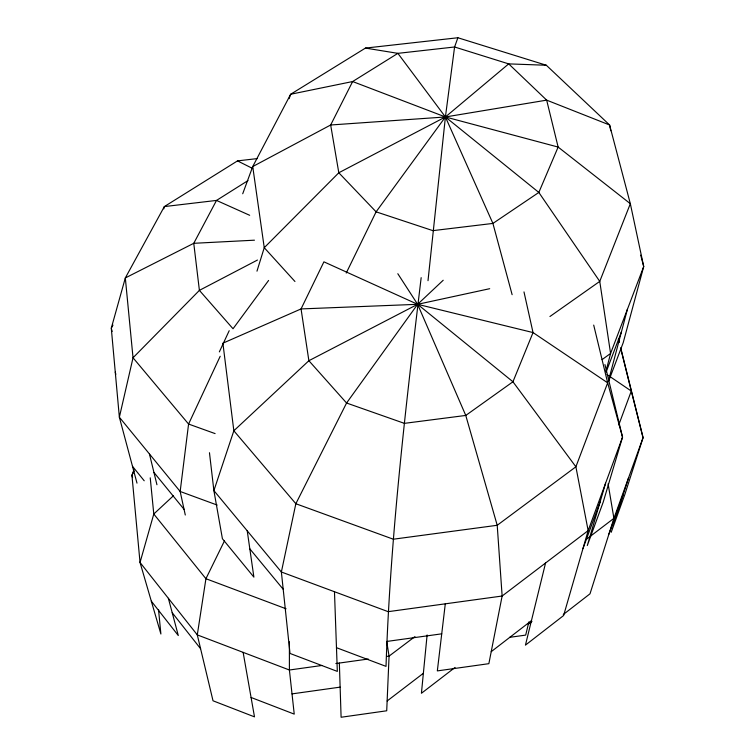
<?xml version="1.0" encoding="UTF-8"?>
<svg xmlns="http://www.w3.org/2000/svg" width="755" height="755" viewBox="0 0 755 755"><rect width="100%" height="100%" fill="white"/><g stroke="black" fill="none" stroke-linecap="round" stroke-linejoin="round"><path stroke-width="1.13" d="M428.009 280.681L445.412 116.968L454.585 46.989L457.889 37.75L546.327 65.251L609.596 124.99L630.331 203.699L643.713 266.543L623.196 342.723L608.624 381.209M427.113 634.955L421.422 693.288L455.067 667.439M445.29 603.83L437.334 670.902L488.863 663.673L502.132 596.025L497.215 525.282L465.769 415.439L417.619 304.312L397.819 273.716M421.167 277.651C405.756 406.813 390.354 536.267 386.022 666.372L336.475 647.686M163.797 208.88L164.335 206.587L237.504 160.89L257.313 158.588M528.868 621.941L525.678 635.106L509.587 637.343M545.563 563.003L525.442 645.129L563.617 615.523L588.154 530.623L622.535 437.145L604.934 364.571M605.859 371.677L610.578 353.453L643.713 266.543L640.721 255.152M608.388 381.162L627.377 309.399M136.995 483.134L119.365 417.232L111.287 328.18L125.321 277.944L164.335 206.587L216.515 200.424L247.98 180.596M605.585 483.219L587.296 545.563L603.226 502.084L622.535 437.145L607.671 382.832L593.704 325.094M256.974 271.168L264.25 247.697L252.727 166.562L290.647 94.262L365.448 48.084L457.889 37.75M628.67 477.519L611.191 532.322L624.857 494.44L643.062 437.692L620.742 348.055M289.118 98.669L290.647 94.262L352.632 81.54L397.885 53.35L454.585 46.989L508.691 63.882L546.327 65.251M133.909 469.808L131.946 475.291L140.034 562.466L160.89 634.011L158.522 609.502M608.908 534.144L623.432 493.94M242.714 193.761L252.727 166.562L330.671 124.99L445.412 116.968L546.667 100.141L609.596 124.99L610.776 130.728M582.954 548.621L600.065 502.037M618.77 424.895L631.303 391.052L620.638 348.14M606.208 371.837L621.469 331.709M219.346 351.896L229.199 330.699M220.196 356.284L188.58 424.055L180.162 491.477L185.296 515.014M346.243 273.046L376.103 211.834L445.412 116.968L508.691 63.882L546.667 100.141L558.134 147.065L538.834 192.44L492.911 223.423L432.879 230.643L376.103 211.834L338.806 172.772L330.671 124.99L352.632 81.54L445.412 116.968L558.134 147.065L630.331 203.699L599.753 281.389L610.578 353.453L602.075 359.606M224.471 540.873L205.926 578.717L197.291 634.889L213.023 700.791L254.492 716.863L243.129 652.367M134.069 471.148L131.946 475.291L132.559 477.556M111.287 328.18L112.967 325.094M268.591 280.454L233.031 328.755L199.395 290.373L193.761 243.308L216.515 200.424L249.678 215.298M443.213 280.237L417.619 304.312L346.573 403.019L295.847 503.727L281.37 571.997L290.005 653.443L337.325 671.403L334.474 591.731M173.442 495.742L153.784 514.023L140.034 562.466L197.291 634.889L289.401 670.006L321.923 665.476M563.277 614.542L590.004 593.817L613.919 518.326L643.062 437.692L631.303 391.052L607.105 374.65M491.222 651.669L531.444 620.657M528.321 624.206L531.973 621.393M585.871 539.702L613.919 518.326L608.105 483.813M387.136 700.98L423.376 673.29M414.957 636.588L389.07 656.123L386.758 656.444M549.933 316.505L599.753 281.389L538.834 192.44L445.412 116.968L397.885 53.35L365.448 48.084M257.455 260.041L199.395 290.373L133.031 357.776L119.365 417.232L180.162 491.477L217.166 505.057M489.693 288.693L417.619 304.312L301.056 308.927L222.895 343.185L233.842 430.775L213.891 490.599L222.414 538.74L253.888 577.122L247.234 530.822M292.015 693.883L340.127 687.135M386.994 641.42L441.732 633.832M335.862 663.541L368.261 659.021M254.454 240.184L193.761 243.308L125.321 277.944L133.031 357.776L188.58 424.055L215.099 433.596M286.088 608.794L205.926 578.717L153.784 514.023L150.236 477.83M251.075 697.469L294.233 714.117L289.401 670.006L289.392 641.788M237.504 160.89L252.67 168.488M294.95 281.483L264.25 247.697L338.806 172.772L445.412 116.968L492.911 223.423L512.126 294.686M249.82 548.847L283.2 589.277M153.945 472.432L184.069 509.351M132.502 466.345L144.214 480.784M172.215 612.73L200.594 648.715M151.321 601.169L178.293 635.531L168.365 598.3M115.27 372.092L115.845 374.32M618.468 339.042L619.034 341.298M111.57 329.293L112.136 331.52M618.392 339.099L619.232 342.487M149.433 453.944L156.946 484.748M523.989 291.911L533.03 332.568L512.947 381.775L465.769 415.439L404.387 423.357L346.573 403.019L308.88 360.711L301.056 308.927L323.914 261.834L417.619 304.312L533.03 332.568L607.671 382.832L575.886 466.788L588.154 530.623L502.132 596.025L388.164 611.673L281.37 571.997L213.891 490.599L209.465 452.717M386.853 642.373L389.07 656.123L386.711 710.785L341.1 717.25L339.354 663.05M308.88 360.711L233.842 430.775L295.847 503.727L393.317 539.212L497.215 525.282L575.886 466.788L512.947 381.775L417.619 304.312L308.88 360.711"/></g></svg>
